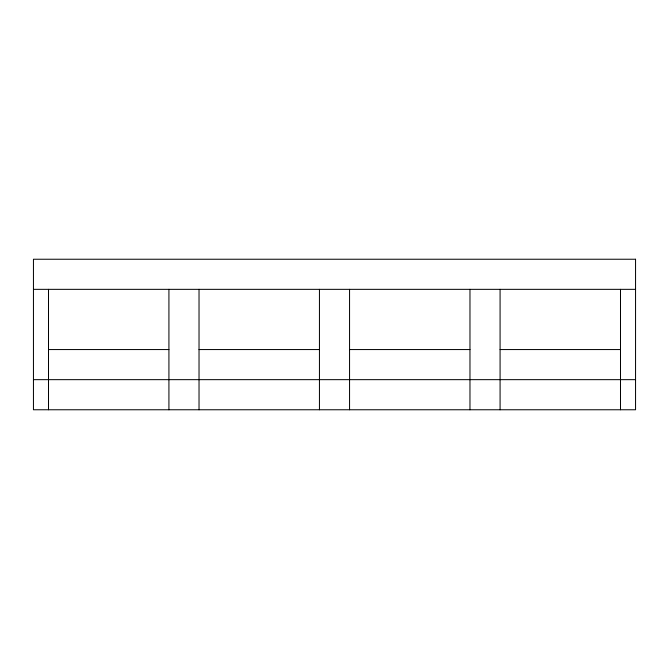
<?xml version="1.0" encoding="UTF-8"?>
<svg xmlns="http://www.w3.org/2000/svg" width="669" height="669" viewBox="0 0 669 669"><rect width="100%" height="100%" fill="white"/><g stroke="black" fill="none" stroke-linecap="round" stroke-linejoin="round"><path stroke-width="1" d="M33.45 289.343L635.55 289.343M48.503 349.553L168.923 349.553M199.028 349.553L319.447 349.553M349.553 349.553L469.973 349.553M500.078 349.553L620.498 349.553M33.45 379.658L635.55 379.658M620.498 289.343L620.498 409.763M500.078 289.343L500.078 409.763M469.973 289.343L469.973 409.763M349.553 289.343L349.553 409.763M319.447 289.343L319.447 409.763M199.028 289.343L199.028 409.763M168.923 289.343L168.923 409.763M48.503 289.343L48.503 409.763M635.55 259.238L33.45 259.238L33.45 409.763L635.55 409.763L635.55 259.238"/></g></svg>
